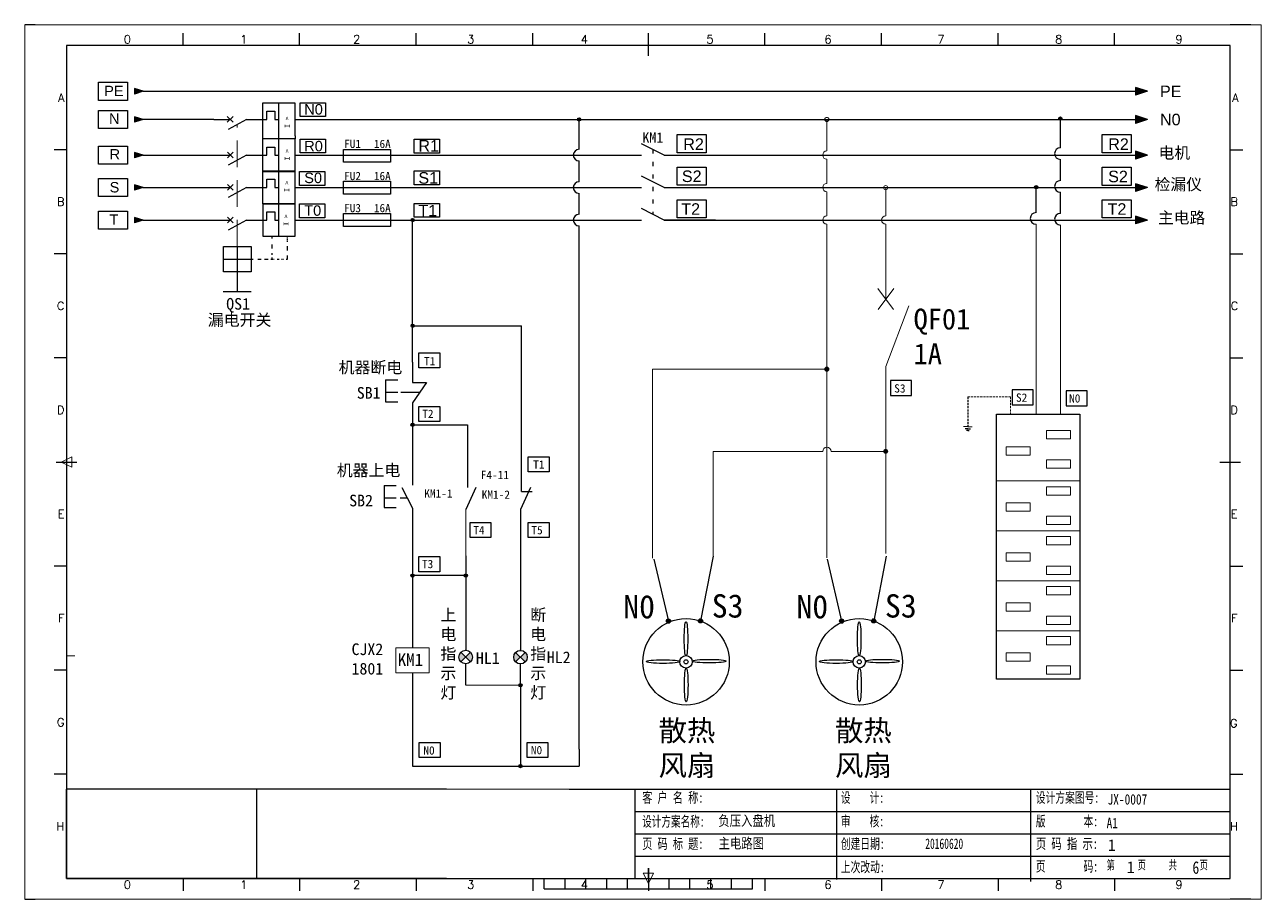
# Model space of a CAD drawing. Extents: x 2368 to 9674, y -1476 to 1321.
# Drawn here: x 2984.9 to 3281.9, y 231.1 to 441.1 of the extents above; entities that cross this region are included whole.
import ezdxf
from ezdxf.enums import TextEntityAlignment as Align

# ---------------------------------------------------------------- set-up
doc = ezdxf.new("R2010")
doc.units = 0
doc.header["$MEASUREMENT"] = 0
for name, pattern in [('2', [15, 1, -2, 1, -2, 1, -2, 1, -2, 1, -2]), ('ACANSTGL', [0.11811, 0.07874, -0.03937]), ('ACISOWELD', [3, 2, -1]), ('DASHED', [0.75, 0.5, -0.25]), ('DASHED2', [9.525, 6.35, -3.175])]:
    doc.linetypes.add(name, pattern=pattern)
for name, color, linetype in [('AE_BOR', 1, 'Continuous'), ('MISC', 2, 'Continuous'), ('SYMS', 7, 'Continuous')]:
    doc.layers.add(name, color=color, linetype=linetype)
doc.styles.add('Standard0.67', font='', dxfattribs={"width": 0.67})
doc.styles.add('Standard_0.8', font='', dxfattribs={"width": 0.8})
doc.styles.add('WD', font='romans.shx', dxfattribs={"bigfont": 'gbcbig.shx'})
doc.styles.add('WD_IEC', font='ISOCP2.shx', dxfattribs={"width": 0.9, "height": 4, "bigfont": 'gbcbig.shx'})
doc.styles.add('工程字', font='')
doc.styles.add('样式 0', font='')
doc.styles.add('样式 8', font='arial.ttf')
doc.styles.get('Standard0.67').set_extended_font_data('FangSong_GB2312')
doc.styles.get('Standard_0.8').set_extended_font_data('FangSong_GB2312')
doc.styles.get('工程字').set_extended_font_data('SimSun')
doc.styles.get('样式 0').set_extended_font_data('KaiTi_GB2312')

# ---------------------------------------------------------------- blocks, each defined once
blk = doc.blocks.new('gb_a2_a')
for p, q in [((584, 410), (25, 410)), ((25, 410), (25, 10)), ((584, 10), (584, 410)), ((25, 10), (584, 10))]:
    blk.add_line(p, q)
at = {"lineweight": 9, "ltscale": 0.1}
blk.add_line((25, 116.86), (29, 116.86), dxfattribs=at)
at = {"layer": 'AE_BOR', "lineweight": 30}
for p, q in [((10, 420), (4.93, 420)), ((594, 420), (584, 420)), ((4.93, 0), (10, 0)), ((594, 0), (584, 0))]:
    blk.add_line(p, q, dxfattribs=at)
at = {"layer": 'AE_BOR', "color": 1, "lineweight": 15}
for p, q in [((4.93, 420), (598.93, 420)), ((4.93, 0), (4.93, 420)), ((598.93, 420), (598.93, 0)), ((22.5, 210), (27.5, 212.5)), ((27.5, 207.5), (22.5, 210)), ((27.5, 212.5), (27.5, 207.5)), ((304.5, 7.5), (302, 12.5)), ((302, 12.5), (307, 12.5)), ((307, 12.5), (304.5, 7.5)), ((598.93, 0), (4.93, 0))]:
    blk.add_line(p, q, dxfattribs=at)
at = {"layer": 'AE_BOR'}
for p, q in [((81, 410), (81, 416)), ((137, 410), (137, 416)), ((193, 410), (193, 416)), ((249, 410), (249, 416)), ((304.5, 410), (304.5, 416)), ((360.5, 410), (360.5, 416)), ((416.5, 410), (416.5, 416)), ((472.5, 410), (472.5, 416)), ((528.5, 410), (528.5, 416)), ((25, 360), (19, 360)), ((584, 360), (590, 360)), ((25, 310), (19, 310)), ((584, 310), (590, 310)), ((25, 260), (19, 260)), ((584, 260), (590, 260)), ((25, 160), (19, 160)), ((584, 160), (590, 160)), ((25, 110), (19, 110)), ((584, 110), (590, 110)), ((25, 60), (19, 60)), ((584, 60), (590, 60)), ((81, 10), (81, 4)), ((137, 10), (137, 4)), ((193, 10), (193, 4)), ((249, 10), (249, 4)), ((304.5, 10), (304.5, 4)), ((360.5, 10), (360.5, 4)), ((416.5, 10), (416.5, 4)), ((472.5, 10), (472.5, 4)), ((528.5, 10), (528.5, 4))]:
    blk.add_line(p, q, dxfattribs=at)
at = {"layer": 'AE_BOR', "color": 2, "lineweight": 30}
for p, q in [((304.5, 405), (304.5, 415)), ((20, 210), (30, 210)), ((579, 210), (589, 210)), ((304.5, 10), (304.5, 15)), ((304.5, 15), (304.5, 5)), ((254.5, 5), (254.5, 10)), ((264.5, 5), (264.5, 10)), ((274.5, 5), (274.5, 10)), ((284.5, 5), (284.5, 10)), ((294.5, 5), (294.5, 10)), ((304.5, 10), (304.5, 5)), ((314.5, 5), (314.5, 10)), ((324.5, 5), (324.5, 10)), ((334.5, 5), (334.5, 10)), ((344.5, 5), (344.5, 10)), ((354.5, 5), (354.5, 10)), ((254.5, 5), (354.5, 5))]:
    blk.add_line(p, q, dxfattribs=at)
at = {"layer": 'AE_BOR', "style": 'WD'}
for s, p in [('0', (54.27, 411)), ('1', (110.12, 411)), ('2', (164.42, 411)), ('3', (219.22, 411)), ('4', (273.82, 411)), ('5', (334.12, 411)), ('6', (390.81, 411)), ('7', (445.01, 411)), ('8', (501.67, 411)), ('9', (559.4, 411)), ('0', (54.27, 5)), ('1', (110.12, 5)), ('2', (164.42, 5)), ('3', (219.22, 5)), ('4', (273.82, 5)), ('5', (334.12, 5)), ('6', (390.81, 5)), ('7', (445.01, 5)), ('8', (501.67, 5)), ('9', (559.4, 5))]:
    blk.add_text(s, height=4, dxfattribs=at).set_placement(p, align=Align.CENTER)
for s, p in [('A', (24, 385)), ('A', (588.05, 385)), ('B', (24, 335)), ('B', (587.67, 335)), ('C', (24, 285)), ('C', (587.86, 285)), ('D', (24, 235)), ('D', (587.67, 235)), ('E', (24, 185)), ('E', (587.48, 185)), ('F', (24, 135)), ('F', (587.48, 135)), ('F', (587.48, 135)), ('G', (24, 85)), ('G', (587.48, 84.56)), ('H', (24, 35)), ('H', (587.67, 35))]:
    blk.add_text(s, height=4, dxfattribs=at).set_placement(p, align=Align.MIDDLE_RIGHT)
blk = doc.blocks.new('VCB11THI')
for p, q in [((0, 7.5), (0, 2.5)), ((0, -2.5), (-3.12, 3.12)), ((-0.88, 3.38), (0.88, 1.62)), ((-0.88, 1.62), (0.88, 3.38)), ((0, -2.5), (0, -8.75)), ((0, -8.75), (2.5, -8.75)), ((0, -11.25), (0, -12.5)), ((2.5, -11.25), (0, -11.25)), ((2.5, -8.75), (2.5, -11.25)), ((-5, -12.5), (5, -12.5)), ((0, -17.5), (0, -22.5))]:
    blk.add_line(p, q)
blk.add_lwpolyline([(-5, -7.5), (-5, -17.5), (5, -17.5), (5, -7.5)], close=True)
at = {"style": 'WD_IEC'}
for tag, p in [('INST', (-8, 5.25)), ('LOC', (-8, 1.75)), ('TAG1', (-8, -1.75)), ('RATING1', (-8, -6.35)), ('DESC1', (-8, -14.35)), ('DESC3', (-8, -21.35)), ('DESC2', (-8, -17.85))]:
    blk.add_attdef(tag, text='', height=2.5, dxfattribs=at).set_placement(p, align=Align.RIGHT)
at = {"style": 'WD_IEC', "flags": 1}
for tag, p, height in [('X2TERM01', (0, 7.5), 0.32), ('MFG', (2.75, 6.5), 1.5), ('CAT', (2.75, 4), 1.5), ('X4LINK', (-2, 0), 0.32), ('X1LINK', (-0.5, 0), 0.32), ('CONTACT', (-5, -7.5), 1), ('COMMON', (-3.75, -8.75), 1), ('ASSYCODE', (1, -19), 1), ('X8TERM02', (0, -22.5), 0.32), ('FAMILY', (1, -20.5), 1), ('CATDESC', (1, -22), 1)]:
    blk.add_attdef(tag, p, '', height=height, dxfattribs=at)
at = {"style": 'WD_IEC'}
blk.add_attdef('TERM01', text='', height=2, rotation=90, dxfattribs=at).set_placement((-1, 7.5), align=Align.RIGHT)
at = {"lineweight": 15, "style": 'WD_IEC'}
blk.add_attdef('XREF', text='', height=2.5, dxfattribs=at).set_placement((-8, -10.35), align=Align.RIGHT)
at = {"style": 'WD_IEC'}
blk.add_attdef('TERM02', (-1, -22.5), '', height=2, rotation=90, dxfattribs=at)
at = {"linetype": 'Continuous', "style": 'WD_IEC'}
blk.add_attdef('T', text='', height=2.5, dxfattribs=at).set_placement((0, -15), align=Align.MIDDLE_CENTER)
blk = doc.blocks.new('VCB21THI')
for p, q in [((0, 7.5), (0, 2.5)), ((0, -2.5), (-3.12, 3.12)), ((-0.88, 3.38), (0.88, 1.62)), ((-0.88, 1.62), (0.88, 3.38)), ((0, -2.5), (0, -8.75)), ((0, -8.75), (2.5, -8.75)), ((0, -11.25), (0, -12.5)), ((2.5, -11.25), (0, -11.25)), ((2.5, -8.75), (2.5, -11.25)), ((-5, -12.5), (5, -12.5)), ((0, -17.5), (0, -22.5))]:
    blk.add_line(p, q)
blk.add_lwpolyline([(-5, -7.5), (-5, -17.5), (5, -17.5), (5, -7.5)], close=True)
at = {"style": 'WD_IEC'}
for tag, p in [('INST', (-8, 5.25)), ('LOC', (-8, 1.75)), ('TAG2', (-8, -1.75)), ('RATING1', (-8, -6.35)), ('DESC1', (-8, -14.35)), ('DESC3', (-8, -21.35)), ('DESC2', (-8, -17.85))]:
    blk.add_attdef(tag, text='', height=2.5, dxfattribs=at).set_placement(p, align=Align.RIGHT)
at = {"style": 'WD_IEC', "flags": 1}
for tag, p, height in [('X2TERM01', (0, 7.5), 0.32), ('X4LINK', (-2, 0), 0.32), ('X1LINK', (-0.5, 0), 0.32), ('CONTACT', (-5, -7.5), 1), ('COMMON', (-3.75, -8.75), 1), ('X8TERM02', (0, -22.5), 0.32), ('FAMILY', (1, -20.5), 1)]:
    blk.add_attdef(tag, p, '', height=height, dxfattribs=at)
at = {"style": 'WD_IEC'}
blk.add_attdef('TERM01', text='', height=2, rotation=90, dxfattribs=at).set_placement((-1, 7.5), align=Align.RIGHT)
at = {"lineweight": 15, "style": 'WD_IEC'}
blk.add_attdef('XREF', text='', height=2.5, dxfattribs=at).set_placement((-8, -10.35), align=Align.RIGHT)
at = {"style": 'WD_IEC'}
blk.add_attdef('TERM02', (-1, -22.5), '', height=2, rotation=90, dxfattribs=at)
at = {"linetype": 'Continuous', "style": 'WD_IEC'}
blk.add_attdef('T', text='', height=2.5, dxfattribs=at).set_placement((0, -15), align=Align.MIDDLE_CENTER)
blk = doc.blocks.new('WDDOT')
blk.add_hatch(color=256).paths.add_polyline_path([(0.5, 0, 1), (-0.5, 0, 1)])
blk.add_circle((0, 0), 0.5)

msp = doc.modelspace()

# ---------------------------------------------------------------- hatches: boundary and pattern name
for points in [[(3013.35445, 418.38922), (3011.31159, 419.04389), (3011.31159, 417.73454)], [(3254.58983, 418.38922), (3251.67146, 419.32447), (3251.67146, 417.45397)], [(3013.35445, 409.82348), (3011.31159, 410.47816), (3011.31159, 409.16881)], [(3254.58983, 409.82348), (3251.67146, 410.75873), (3251.67146, 408.88823)], [(3013.35445, 402.06152), (3011.31159, 402.7162), (3011.31159, 401.40685)], [(3254.58983, 402.02723), (3251.67146, 402.96248), (3251.67146, 401.09198)], [(3254.58983, 394.23098), (3251.67146, 395.16623), (3251.67146, 393.29573)], [(3013.35445, 394.22692), (3011.31159, 394.88159), (3011.31159, 393.57224)]]:
    msp.add_hatch(color=256).paths.add_polyline_path(points)
h = msp.add_hatch(color=256)
edge = h.paths.add_edge_path()
edge.add_arc((3118.0637, 418.38922), 0.3893, 0, 360)
h = msp.add_hatch(color=256)
edge = h.paths.add_edge_path()
edge.add_arc((3233.65232, 418.58857), 0.39323, 0, 360)
h = msp.add_hatch(color=256)
edge = h.paths.add_edge_path()
edge.add_arc((3227.85391, 402.12004), 0.39323, 0, 360)
h = msp.add_hatch(color=256)
edge = h.paths.add_edge_path()
edge.add_arc((3078.0776, 394.23098), 0.3893, 0, 360)
h = msp.add_hatch(color=256)
edge = h.paths.add_edge_path()
edge.add_arc((3078.0776, 368.84428), 0.3893, 0, 360)
at = {"lineweight": 0}
h = msp.add_hatch(color=256, dxfattribs=at)
edge = h.paths.add_edge_path()
edge.add_arc((3177.56752, 358.42982), 0.5, 0, 360)
h = msp.add_hatch(color=256)
edge = h.paths.add_edge_path()
edge.add_arc((3078.06809, 345.07404), 0.39323, 0, 360)
h = msp.add_hatch(color=256, dxfattribs=at)
edge = h.paths.add_edge_path()
edge.add_arc((3191.71434, 338.68471), 0.5, 0, 360)
h = msp.add_hatch(color=256)
edge = h.paths.add_edge_path()
edge.add_arc((3078.04722, 308.87416), 0.39323, 0, 360)
h = msp.add_hatch(color=256)
edge = h.paths.add_edge_path()
edge.add_arc((3090.8252, 308.87416), 0.39323, 0, 360)
h = msp.add_hatch(color=256)
edge = h.paths.add_edge_path()
edge.add_arc((3139.51763, 297.9317), 0.35784, 0, 360)
h = msp.add_hatch(color=256)
edge = h.paths.add_edge_path()
edge.add_arc((3147.22585, 297.97303), 0.35784, 0, 360)
h = msp.add_hatch(color=256)
edge = h.paths.add_edge_path()
edge.add_arc((3181.11625, 297.9317), 0.35784, 0, 360)
h = msp.add_hatch(color=256)
edge = h.paths.add_edge_path()
edge.add_arc((3188.82447, 297.97303), 0.35784, 0, 360)
h = msp.add_hatch(color=256, dxfattribs=at)
h.paths.add_polyline_path([(3090.8252, 289.28521), (3089.67615, 290.43426, 0.198912367), (3089.2002, 289.28521, 0.198912367), (3089.67615, 288.13616)])
h.paths.add_polyline_path([(3091.97425, 288.13616, 0.198912367), (3092.4502, 289.28521, 0.198912367), (3091.97425, 290.43426), (3090.8252, 289.28521)])
h.paths.add_polyline_path([(3103.97109, 289.27515), (3102.82204, 290.4242, 0.198912367), (3102.34609, 289.27515, 0.198912367), (3102.82204, 288.1261)])
h.paths.add_polyline_path([(3105.12014, 288.1261, 0.198912367), (3105.59609, 289.27515, 0.198912367), (3105.12014, 290.4242), (3103.97109, 289.27515)])
h = msp.add_hatch(color=256)
edge = h.paths.add_edge_path()
edge.add_arc((3103.97109, 282.53521), 0.39323, 0, 360)
h = msp.add_hatch(color=256)
edge = h.paths.add_edge_path()
edge.add_arc((3103.97109, 263.09531), 0.39323, 0, 360)
at = {"layer": 'MISC'}
for points in [[(3013.35445, 425.15381), (3011.31159, 425.80849), (3011.31159, 424.49914)], [(3254.58983, 425.15381), (3251.67146, 426.08906), (3251.67146, 424.21856)]]:
    msp.add_hatch(color=256, dxfattribs=at).paths.add_polyline_path(points)

# ---------------------------------------------------------------- linework, layer by layer
for p, q in [((3049.85383, 422.28734), (3042.05758, 422.28734)), ((3042.05758, 422.28734), (3042.05758, 414.49109)), ((3045.9557, 413.72161), (3045.9557, 422.28734)), ((3049.85383, 414.49109), (3049.85383, 422.28734)), ((3013.35445, 418.38922), (3011.31159, 419.04389)), ((3011.31159, 419.04389), (3011.31159, 417.73454)), ((3033.57223, 417.70012), (3034.95043, 419.07832)), ((3034.95043, 417.70012), (3033.57223, 419.07832)), ((3043.03211, 418.38922), (3043.03211, 420.33828)), ((3043.03211, 420.33828), (3044.98117, 420.33828)), ((3044.98117, 420.33828), (3044.98117, 418.38922)), ((3254.58983, 418.38922), (3251.67146, 419.32447)), ((3251.67146, 419.32447), (3251.67146, 417.45397)), ((3013.35445, 418.38922), (3011.31159, 417.73454)), ((3030.3632, 418.38922), (3034.26133, 418.38922)), ((3038.15945, 418.38922), (3033.77406, 415.95289)), ((3038.15945, 418.38922), (3043.03211, 418.38922)), ((3044.98117, 418.38922), (3045.9557, 418.38922)), ((3049.85383, 418.38922), (3251.67146, 418.38922)), ((3049.85383, 418.38922), (3053.75195, 418.38922)), ((3254.58983, 418.38922), (3251.67146, 417.45397)), ((3013.35445, 409.82348), (3011.31159, 410.47816)), ((3011.31159, 410.47816), (3011.31159, 409.16881)), ((3138.48936, 409.82348), (3133.03608, 412.5734)), ((3254.58983, 409.82348), (3251.67146, 410.75873)), ((3251.67146, 410.75873), (3251.67146, 408.88823)), ((3013.35445, 409.82348), (3011.31159, 409.16881)), ((3013.35445, 409.82348), (3034.26773, 409.82348)), ((3053.75195, 409.82348), (3133.03608, 409.82348)), ((3138.48936, 409.82348), (3251.67146, 409.82348)), ((3254.58983, 409.82348), (3251.67146, 408.88823)), ((3138.48936, 402.02723), (3133.03608, 404.77715)), ((3013.35445, 402.06152), (3011.31159, 402.7162)), ((3011.31159, 402.7162), (3011.31159, 401.40685)), ((3013.35445, 402.06152), (3011.31159, 401.40685)), ((3013.35445, 402.06152), (3034.26773, 402.06152)), ((3053.75195, 402.02723), (3133.03608, 402.02723)), ((3138.48936, 402.02723), (3251.67146, 402.02723)), ((3254.58983, 402.02723), (3251.67146, 402.96248)), ((3251.67146, 402.96248), (3251.67146, 401.09198)), ((3254.58983, 402.02723), (3251.67146, 401.09198)), ((3138.48936, 394.23098), (3133.03608, 396.9809)), ((3254.58983, 394.23098), (3251.67146, 395.16623)), ((3251.67146, 395.16623), (3251.67146, 393.29573)), ((3013.35445, 394.22692), (3011.31159, 394.88159)), ((3011.31159, 394.88159), (3011.31159, 393.57224)), ((3013.35445, 394.22692), (3011.31159, 393.57224)), ((3013.35445, 394.22692), (3034.26773, 394.22692)), ((3053.75195, 394.23098), (3133.03608, 394.23098)), ((3138.48936, 394.23098), (3251.67146, 394.23098)), ((3254.58983, 394.23098), (3251.67146, 393.29573)), ((3044.3133, 389.77817), (3044.3133, 390.33286)), ((3035.96095, 387.89957), (3035.96095, 377.10546)), ((3044.3133, 387.4104), (3044.3133, 388.32108)), ((3044.3133, 385.86224), (3044.3133, 386.27204)), ((3032.63876, 384.82981), (3039.28315, 384.82981)), ((3039.28315, 384.82981), (3039.80898, 384.82981)), ((3040.90069, 384.82981), (3041.71948, 384.82981)), ((3042.53826, 384.82981), (3043.40253, 384.82981)), ((3043.99387, 384.82981), (3044.3133, 384.82981)), ((3044.3133, 384.82981), (3044.3133, 385.22476)), ((3032.59923, 377.10546), (3039.32268, 377.10546)), ((3104.20492, 329.05228), (3104.20492, 368.84428)), ((3078.0776, 360.10975), (3078.0776, 355.22917)), ((3071.58108, 355.84585), (3074.51997, 355.84585)), ((3071.58108, 355.84585), (3071.58108, 350.5621)), ((3081.43942, 355.22917), (3078.06809, 350.3486)), ((3078.07285, 355.22917), (3081.43942, 355.22917)), ((3071.58108, 352.91043), (3074.51997, 352.91043)), ((3071.58108, 350.5621), (3074.51997, 350.5621)), ((3075.24221, 352.87798), (3079.75376, 352.87798)), ((3078.06809, 350.3486), (3078.06809, 332.81105)), ((3078.06809, 345.07404), (3091.29285, 345.07404)), ((3091.29285, 345.07404), (3091.29448, 334.12349)), ((3078.06809, 332.81105), (3078.06809, 330.57017)), ((3091.29448, 334.12349), (3091.29285, 330.01022)), ((3071.22488, 330.47523), (3074.16378, 330.47523)), ((3071.22488, 330.47523), (3071.22488, 325.19148)), ((3075.44983, 330.02422), (3078.06809, 325.05541)), ((3093.28036, 330.01022), (3090.8252, 324.7554)), ((3106.42625, 330.01022), (3103.97109, 324.7554)), ((3071.22488, 327.53981), (3074.16378, 327.53981)), ((3075.10557, 327.53981), (3076.75896, 327.53981)), ((3104.20492, 329.05228), (3106.791, 329.05228)), ((3071.22488, 325.19148), (3074.16378, 325.19148)), ((3078.06809, 325.05541), (3078.06972, 313.63066)), ((3103.97109, 324.7554), (3103.97109, 304.48484)), ((3078.06972, 313.63066), (3078.06809, 306.35255)), ((3090.8252, 313.63066), (3090.8252, 308.87416)), ((3090.8252, 308.87416), (3078.06866, 308.87416)), ((3090.8252, 308.87416), (3090.8252, 290.91021)), ((3103.97109, 304.48484), (3103.97109, 290.90015)), ((3078.06809, 295.50588), (3078.06809, 291.50452)), ((3091.97425, 290.43426), (3089.67615, 288.13616)), ((3089.67615, 290.43426), (3091.97425, 288.13616)), ((3090.8252, 290.91021), (3090.8252, 291.03521)), ((3105.12014, 290.4242), (3102.82204, 288.1261)), ((3102.82204, 290.4242), (3105.12014, 288.1261)), ((3103.97109, 290.90015), (3103.97109, 291.02515)), ((3078.06809, 285.50452), (3078.06809, 267.1705)), ((3090.8252, 282.53521), (3090.8252, 287.66021)), ((3103.97109, 282.52515), (3103.97109, 287.65015)), ((3131.40843, 252.2168), (3175.65996, 252.2168)), ((3175.65996, 252.2168), (3244.44556, 252.2168)), ((3244.44556, 252.2168), (3274.44339, 252.2168)), ((3131.40843, 246.85528), (3175.65996, 246.85528)), ((3175.65996, 246.85528), (3244.44556, 246.85528)), ((3244.44556, 246.85528), (3274.44339, 246.85528)), ((3131.40843, 241.49376), (3175.65996, 241.49376)), ((3175.65996, 241.49376), (3244.44556, 241.49376)), ((3115.70996, 236.13223), (3175.65996, 236.13223)), ((3115.70996, 236.13223), (3175.65996, 236.13223)), ((3175.65996, 236.13223), (3244.44556, 236.13223))]:
    msp.add_line(p, q)
at = {"color": 0}
for p, q in [((3030.3632, 418.38922), (3013.35445, 418.38922)), ((3118.0637, 411.21765), (3118.0637, 418.38922)), ((3042.05758, 414.49109), (3042.05758, 413.72161)), ((3049.85383, 414.49109), (3049.85383, 413.72161)), ((3118.0637, 403.4214), (3118.0637, 408.42931)), ((3118.0637, 395.62515), (3118.0637, 400.63306)), ((3150.8065, 394.23098), (3138.48936, 394.23098)), ((3078.0776, 368.84428), (3104.20492, 368.84428)), ((3078.06809, 306.35255), (3078.06809, 295.50588)), ((3078.06809, 267.1705), (3078.06809, 263.09531)), ((3118.0637, 267.1705), (3118.0637, 263.09531)), ((3078.06809, 263.09531), (3118.0637, 263.09531)), ((3040.59586, 257.57832), (3040.59586, 236.13223))]:
    msp.add_line(p, q, dxfattribs=at)
at = {"color": 6, "linetype": 'DASHED2', "lineweight": 0}
msp.add_line((3035.96095, 387.89957), (3035.96095, 417.16783), dxfattribs=at)
at = {"lineweight": 0}
for p, q in [((3177.56752, 410.82348), (3177.56752, 418.38922)), ((3177.56752, 403.02723), (3177.56752, 408.82348)), ((3177.56752, 395.23098), (3177.56752, 401.02723)), ((3191.71434, 395.23098), (3191.71434, 402.02723)), ((3177.56752, 313.10644), (3177.56752, 393.23098)), ((3191.71434, 375.18077), (3191.71434, 393.23098)), ((3189.83021, 377.78014), (3193.56395, 372.74491)), ((3193.64184, 377.78014), (3189.90809, 372.74491)), ((3197.29205, 373.61162), (3191.71434, 359.09638)), ((3135.68825, 313.05807), (3135.68825, 358.42982)), ((3135.68825, 358.42982), (3177.56752, 358.42982)), ((3191.71434, 314.14386), (3191.71434, 359.09638)), ((3150.25433, 313.55118), (3150.25433, 338.68471)), ((3150.25433, 338.68471), (3176.56752, 338.68471)), ((3178.56752, 338.68471), (3191.71434, 338.68471)), ((3218.3404, 331.59497), (3238.21406, 331.59497)), ((3218.3404, 319.59497), (3238.21406, 319.59497)), ((3218.3404, 307.59497), (3238.21406, 307.59497)), ((3218.3404, 295.59497), (3238.21406, 295.59497))]:
    msp.add_line(p, q, dxfattribs=at)
at = {"color": 0, "ltscale": 2}
for p, q in [((3233.65232, 418.58857), (3233.25909, 418.58857)), ((3233.65232, 411.5745), (3233.65232, 418.58857)), ((3233.65232, 403.6995), (3233.65232, 408.78617)), ((3227.85391, 402.12004), (3227.46068, 402.12004)), ((3227.81157, 396.014), (3227.81157, 402.41608)), ((3233.65232, 395.8245), (3233.65232, 400.91117)), ((3078.0776, 387.29321), (3078.0776, 394.23098)), ((3118.0637, 267.1705), (3118.0637, 392.83681)), ((3078.0776, 372.48467), (3078.0776, 387.29321)), ((3078.0776, 360.10975), (3078.0776, 372.48467)), ((2994.94339, 236.13223), (2994.94339, 257.57832)), ((3086.24833, 257.57832), (2994.94339, 257.57832)), ((3115.70996, 257.57832), (3274.44339, 257.57832)), ((3131.40843, 257.57832), (3131.40843, 236.13223)), ((3179.97429, 235.86779), (3179.97429, 257.57832)), ((3226.55448, 235.37433), (3226.55448, 257.57832)), ((3274.44339, 236.13223), (3274.44339, 257.57832)), ((3244.44556, 241.49376), (3274.44339, 241.49376)), ((3086.24833, 236.13223), (2994.94339, 236.13223)), ((3244.44556, 236.13223), (3274.44339, 236.13223))]:
    msp.add_line(p, q, dxfattribs=at)
at = {"color": 6, "linetype": '2'}
msp.add_line((3135.76272, 411.19844), (3135.76272, 395.60594), dxfattribs=at)
at = {"linetype": 'Continuous', "lineweight": 0}
for p, q in [((3227.81157, 359.64843), (3227.81157, 393.22566)), ((3233.65232, 359.45893), (3233.65232, 393.03617)), ((3227.81157, 347.81267), (3227.81157, 359.64843)), ((3233.65232, 347.62317), (3233.65232, 359.45893)), ((3090.8252, 313.63066), (3090.8252, 324.7554)), ((3090.8252, 282.53521), (3103.97109, 282.53521))]:
    msp.add_line(p, q, dxfattribs=at)
at = {"linetype": 'ACANSTGL'}
for p, q in [((3048.05972, 388.96692), (3048.05972, 390.31113)), ((3048.05972, 386.83983), (3048.05972, 387.94962)), ((3044.3133, 384.82981), (3044.85814, 384.82981)), ((3045.54046, 384.82981), (3046.1318, 384.82981)), ((3046.58668, 384.82981), (3047.13253, 384.82981)), ((3047.72388, 384.82981), (3048.05972, 384.82981)), ((3048.05972, 384.82981), (3048.05972, 385.82253))]:
    msp.add_line(p, q, dxfattribs=at)
at = {"color": 2, "linetype": 'DASHED'}
msp.add_line((3211.42198, 351.77905), (3211.42198, 344.62423), dxfattribs=at)
at = {"color": 2, "linetype": 'DASHED', "lineweight": 0}
for p, q in [((3211.42198, 351.77905), (3221.67789, 351.77905)), ((3221.67789, 351.77905), (3221.67789, 347.6593))]:
    msp.add_line(p, q, dxfattribs=at)
at = {"color": 2, "lineweight": 0}
for p, q in [((3211.42198, 344.62423), (3210.42198, 344.62423)), ((3211.43717, 344.61472), (3212.43717, 344.61472))]:
    msp.add_line(p, q, dxfattribs=at)
at = {"color": 2}
for p, q in [((3211.42198, 344.1079), (3210.75582, 344.1079)), ((3211.42198, 343.69707), (3211.08222, 343.69707)), ((3211.42198, 344.1079), (3212.08813, 344.1079)), ((3211.42198, 343.69707), (3211.76173, 343.69707))]:
    msp.add_line(p, q, dxfattribs=at)
at = {"color": 6, "lineweight": -3, "ltscale": 0.5}
for p, q in [((3136.014, 312.83263), (3139.51763, 297.9317)), ((3150.22458, 313.55222), (3147.22585, 297.97303)), ((3177.61262, 312.83263), (3181.11625, 297.9317)), ((3191.8232, 313.55222), (3188.82447, 297.97303))]:
    msp.add_line(p, q, dxfattribs=at)
at = {"ltscale": 2}
for p, q in [((3103.97109, 282.52515), (3103.97109, 269.69382)), ((3103.97109, 269.69382), (3103.97109, 263.09531))]:
    msp.add_line(p, q, dxfattribs=at)
at = {"lineweight": 9, "ltscale": 0.1}
for p, q in [((3086.24833, 257.57832), (3115.70996, 257.57832)), ((3086.24833, 236.13223), (3115.70996, 236.13223)), ((3114.35261, 236.13223), (3114.35261, 236.13223)), ((3114.35261, 236.13223), (3114.35261, 236.13223))]:
    msp.add_line(p, q, dxfattribs=at)
at = {"color": 1, "lineweight": -3}
for points in [[(3002.64587, 427.3301), (3009.58675, 427.3301), (3009.58675, 422.97752), (3002.64587, 422.97752)], [(3051.02691, 422.41277), (3057.1325, 422.41277), (3057.1325, 419.06536), (3051.02691, 419.06536)], [(3002.64587, 420.56551), (3009.58675, 420.56551), (3009.58675, 416.21293), (3002.64587, 416.21293)], [(3051.02691, 413.68358), (3057.1325, 413.68358), (3057.1325, 410.33616), (3051.02691, 410.33616)], [(3078.45763, 413.64701), (3084.56321, 413.64701), (3084.56321, 410.29959), (3078.45763, 410.29959)], [(3141.65022, 414.76264), (3148.5911, 414.76264), (3148.5911, 410.41006), (3141.65022, 410.41006)], [(3243.72402, 414.76264), (3250.6649, 414.76264), (3250.6649, 410.41006), (3243.72402, 410.41006)], [(3002.64587, 411.99978), (3009.58675, 411.99978), (3009.58675, 407.64719), (3002.64587, 407.64719)], [(3141.65022, 406.95812), (3148.5911, 406.95812), (3148.5911, 402.60553), (3141.65022, 402.60553)], [(3243.72402, 406.90343), (3250.6649, 406.90343), (3250.6649, 402.55084), (3243.72402, 402.55084)], [(3002.64587, 404.23782), (3009.58675, 404.23782), (3009.58675, 399.88523), (3002.64587, 399.88523)], [(3050.90699, 405.88733), (3057.01258, 405.88733), (3057.01258, 402.53991), (3050.90699, 402.53991)], [(3078.45763, 406.02355), (3084.56321, 406.02355), (3084.56321, 402.67613), (3078.45763, 402.67613)], [(3050.90699, 398.09108), (3057.01258, 398.09108), (3057.01258, 394.74366), (3050.90699, 394.74366)], [(3078.45763, 398.23213), (3084.56321, 398.23213), (3084.56321, 394.88472), (3078.45763, 394.88472)], [(3141.65022, 399.09906), (3148.5911, 399.09906), (3148.5911, 394.74648), (3141.65022, 394.74648)], [(3243.72402, 399.09906), (3250.6649, 399.09906), (3250.6649, 394.74648), (3243.72402, 394.74648)], [(3002.64587, 396.40321), (3009.58675, 396.40321), (3009.58675, 392.05062), (3002.64587, 392.05062)]]:
    msp.add_lwpolyline(points, close=True, dxfattribs=at)
for points in [[(3061.4585, 411.2019), (3072.7939, 411.2019), (3072.7939, 408.10393), (3061.4585, 408.10393)], [(3061.4585, 403.57622), (3072.7939, 403.57622), (3072.7939, 400.47825), (3061.4585, 400.47825)], [(3061.4585, 395.77997), (3072.7939, 395.77997), (3072.7939, 392.682), (3061.4585, 392.682)], [(3032.63876, 381.76005), (3032.63876, 387.89957), (3039.28315, 387.89957), (3039.28315, 381.76005)], [(3238.31911, 283.95486), (3218.28822, 283.95486), (3218.28822, 347.62317), (3238.31911, 347.62317)]]:
    msp.add_lwpolyline(points, close=True)
at = {"color": 1, "ltscale": 2}
for points in [[(3079.59159, 362.37872), (3084.61401, 362.37872), (3084.61401, 358.77438), (3079.59159, 358.77438)], [(3197.88041, 355.6848), (3192.85799, 355.6848), (3192.85799, 352.08045), (3197.88041, 352.08045)], [(3227.12653, 353.47524), (3222.10411, 353.47524), (3222.10411, 349.87089), (3227.12653, 349.87089)], [(3240.06968, 353.20944), (3235.04726, 353.20944), (3235.04726, 349.6051), (3240.06968, 349.6051)], [(3079.59159, 349.48308), (3084.61401, 349.48308), (3084.61401, 345.87874), (3079.59159, 345.87874)], [(3105.83577, 337.38617), (3110.8582, 337.38617), (3110.8582, 333.78182), (3105.83577, 333.78182)], [(3091.86685, 321.63034), (3096.88927, 321.63034), (3096.88927, 318.02599), (3091.86685, 318.02599)], [(3105.83577, 321.63034), (3110.8582, 321.63034), (3110.8582, 318.02599), (3105.83577, 318.02599)], [(3079.59159, 313.40223), (3084.61401, 313.40223), (3084.61401, 309.79789), (3079.59159, 309.79789)], [(3079.66115, 268.80233), (3084.68357, 268.80233), (3084.68357, 265.19799), (3079.66115, 265.19799)], [(3105.56415, 268.80233), (3110.58657, 268.80233), (3110.58657, 265.19799), (3105.56415, 265.19799)]]:
    msp.add_lwpolyline(points, close=True, dxfattribs=at)
at = {"lineweight": 0}
for points in [[(3230.30645, 341.68894), (3230.30645, 343.68962), (3236.05053, 343.68962), (3236.05053, 341.68894)], [(3220.67353, 337.78662), (3220.67353, 339.7873), (3226.4176, 339.7873), (3226.4176, 337.78662)], [(3230.30645, 334.6297), (3230.30645, 336.63038), (3236.05053, 336.63038), (3236.05053, 334.6297)], [(3230.30645, 328.20518), (3230.30645, 330.20586), (3236.05053, 330.20586), (3236.05053, 328.20518)], [(3220.67353, 324.30286), (3220.67353, 326.30354), (3226.4176, 326.30354), (3226.4176, 324.30286)], [(3230.30645, 321.14594), (3230.30645, 323.14662), (3236.05053, 323.14662), (3236.05053, 321.14594)], [(3230.30645, 316.20518), (3230.30645, 318.20586), (3236.05053, 318.20586), (3236.05053, 316.20518)], [(3220.67353, 312.30286), (3220.67353, 314.30354), (3226.4176, 314.30354), (3226.4176, 312.30286)], [(3230.30645, 309.14594), (3230.30645, 311.14662), (3236.05053, 311.14662), (3236.05053, 309.14594)], [(3230.30645, 304.20518), (3230.30645, 306.20586), (3236.05053, 306.20586), (3236.05053, 304.20518)], [(3220.67353, 300.30286), (3220.67353, 302.30354), (3226.4176, 302.30354), (3226.4176, 300.30286)], [(3230.30645, 297.14594), (3230.30645, 299.14662), (3236.05053, 299.14662), (3236.05053, 297.14594)], [(3230.30645, 292.20518), (3230.30645, 294.20586), (3236.05053, 294.20586), (3236.05053, 292.20518)], [(3074.06809, 291.50452), (3082.06809, 291.50452), (3082.06809, 285.50452), (3074.06809, 285.50452)], [(3220.67353, 288.30286), (3220.67353, 290.30354), (3226.4176, 290.30354), (3226.4176, 288.30286)], [(3230.30645, 285.14594), (3230.30645, 287.14662), (3236.05053, 287.14662), (3236.05053, 285.14594)]]:
    msp.add_lwpolyline(points, close=True, dxfattribs=at)
for centre, radius in [((3118.0637, 418.38922), 0.3893), ((3233.65232, 418.58857), 0.39323), ((3227.85391, 402.12004), 0.39323), ((3078.0776, 394.23098), 0.3893), ((3078.0776, 368.84428), 0.3893), ((3078.06809, 345.07404), 0.39323), ((3078.04722, 308.87416), 0.39323), ((3090.8252, 308.87416), 0.39323), ((3139.51763, 297.9317), 0.50013), ((3139.51763, 297.9317), 0.35784), ((3147.22585, 297.97303), 0.50013), ((3147.22585, 297.97303), 0.35784), ((3181.11625, 297.9317), 0.50013), ((3181.11625, 297.9317), 0.35784), ((3188.82447, 297.97303), 0.50013), ((3188.82447, 297.97303), 0.35784), ((3090.8252, 289.28521), 1.625), ((3103.97109, 289.27515), 1.625), ((3103.97109, 282.53521), 0.39323), ((3103.97109, 263.09531), 0.39323)]:
    msp.add_circle(centre, radius)
for centre in [(3177.56752, 418.38922), (3191.71434, 402.02723), (3177.56752, 358.42982), (3191.71434, 338.68471)]:
    msp.add_circle(centre, 0.5, dxfattribs=at)
at = {"lineweight": -3, "ltscale": 0.5}
for centre, radius in [((3143.7521, 288.1549), 10.38639), ((3185.35072, 288.1549), 10.38639), ((3143.7521, 288.1549), 1.49656), ((3143.75279, 288.14292), 0.49552), ((3185.35072, 288.1549), 1.49656), ((3185.35141, 288.14292), 0.49552)]:
    msp.add_circle(centre, radius, dxfattribs=at)
at = {"color": 0, "ltscale": 2}
for centre in [(3118.0637, 409.82348), (3233.65232, 410.18034), (3118.0637, 402.02723), (3233.65232, 402.30534), (3118.0637, 394.23098), (3227.81157, 394.61983), (3233.65232, 394.43034)]:
    msp.add_arc(centre, 1.39417, 90, 270, dxfattribs=at)
at = {"lineweight": 0}
for centre, start, end in [((3177.56752, 409.82348), 90, 270), ((3177.56752, 402.02723), 90, 270), ((3177.56752, 394.23098), 90, 270), ((3191.71434, 394.23098), 90, 270), ((3177.56752, 338.68471), 0, 180)]:
    msp.add_arc(centre, 1, start, end, dxfattribs=at)
at = {"lineweight": -3, "ltscale": 0.5}
for centre, major_axis in [((3143.73816, 293.67768), (0, -4.076)), ((3185.33678, 293.67768), (0, -4.076)), ((3138.22645, 288.2046), (-4.076, 0)), ((3149.32867, 288.31359), (-4.076, 0)), ((3179.82507, 288.2046), (-4.076, 0)), ((3190.92729, 288.31359), (-4.076, 0)), ((3143.79052, 282.58969), (0, -4.076)), ((3185.38914, 282.58969), (0, -4.076))]:
    msp.add_ellipse(centre, major_axis=major_axis, ratio=0.106185651, dxfattribs=at)
at = {"layer": 'MISC'}
for p, q in [((3013.35445, 425.15381), (3011.31159, 425.80849)), ((3011.31159, 425.80849), (3011.31159, 424.49914)), ((3013.35445, 425.15381), (3011.31159, 424.49914)), ((3013.35445, 425.15381), (3251.67146, 425.15381)), ((3254.58983, 425.15381), (3251.67146, 426.08906)), ((3251.67146, 426.08906), (3251.67146, 424.21856)), ((3254.58983, 425.15381), (3251.67146, 424.21856))]:
    msp.add_line(p, q, dxfattribs=at)

# ---------------------------------------------------------------- block references
at = {"xscale": 0.5, "yscale": 0.5, "zscale": 0.5}
msp.add_blockref('gb_a2_a', (2982.44339, 231.13223), dxfattribs=at)
at = {"layer": 'SYMS', "lineweight": -3}
for p, xscale, yscale, zscale in [((3233.65232, 418.58857), 0.5, 0.5, 0.5), ((3118.0637, 418.38922), 0.4949999999998909, 0.4950000000000045, 0.495), ((3227.85391, 402.12004), 0.5, 0.5, 0.5), ((3078.0776, 394.23098), 0.4949999999998909, 0.4950000000000045, 0.495), ((3078.0776, 368.84428), 0.4949999999998909, 0.4950000000000045, 0.495), ((3078.06809, 345.07404), 0.5, 0.5, 0.5), ((3078.04722, 308.87416), 0.5, 0.5, 0.5), ((3090.8252, 308.87416), 0.5, 0.5, 0.5), ((3139.51763, 297.9317), 0.4549999999999272, 0.4549999999999272, 0.455), ((3147.22585, 297.97303), 0.4549999999999272, 0.4549999999999272, 0.455), ((3181.11625, 297.9317), 0.4549999999999272, 0.4549999999999272, 0.455), ((3188.82447, 297.97303), 0.4549999999999272, 0.4549999999999272, 0.455), ((3103.97109, 282.53521), 0.5, 0.5, 0.5), ((3103.97109, 263.09531), 0.5, 0.5, 0.5)]:
    msp.add_blockref('WDDOT', p, dxfattribs=dict(at, xscale=xscale, yscale=yscale, zscale=zscale))
at = {"layer": 'SYMS', "linetype": 'ACISOWELD', "xscale": 0.77962500000001, "yscale": 0.77962500000001, "zscale": 0.779624999999994, "rotation": 90}
for name, p in [('VCB21THI', (3036.21039, 409.82348)), ('VCB21THI', (3036.21039, 402.06152)), ('VCB11THI', (3036.21679, 394.22692))]:
    msp.add_blockref(name, p, dxfattribs=at)

# ---------------------------------------------------------------- texts
at = {"attachment_point": 1}
for s, insert, char_height, width, style in [('N0', (3052.04759, 422.07005), 2.5, 4.9666581, '样式 8'), ('N', (3005.16778, 419.83299), 2.5, 4.9666581, '样式 8'), ('N0', (3257.5848, 419.75772), 2.772, 4.9666581, '样式 8'), ('R0', (3052.04759, 413.24085), 2.5, 4.9666581, '样式 8'), ('FU1', (3061.63366, 413.5165), 1.98, 1.8700415, '工程字'), ('16A', (3068.77701, 413.5165), 1.98, 1.8700415, '工程字'), ('R1', (3079.45788, 413.45651), 2.772, 4.9666581, '样式 8'), ('KM1', (3133.24504, 415.28425), 2.475, 1.8700415, '工程字'), ('R2', (3143.07764, 413.84337), 2.772, 4.9666581, '样式 8'), ('R2', (3245.15144, 413.84337), 2.772, 4.9666581, '样式 8'), ('R', (3005.29437, 411.2752), 2.5, 4.9666581, '样式 8'), ('S0', (3052.04759, 405.60717), 2.5, 4.9666581, '样式 8'), ('FU2', (3061.63366, 405.80989), 1.98, 1.8700415, '工程字'), ('16A', (3068.77701, 405.80989), 1.98, 1.8700415, '工程字'), ('S1', (3079.45788, 405.73296), 2.772, 4.9666581, '样式 8'), ('S2', (3142.74765, 406.13447), 2.772, 4.9666581, '样式 8'), ('S2', (3245.13379, 406.07979), 2.772, 4.9666581, '样式 8'), ('S', (3005.29977, 403.36764), 2.5, 4.9666581, '样式 8'), ('FU3', (3061.63366, 398.10327), 1.98, 1.8700415, '工程字'), ('16A', (3068.77701, 398.10327), 1.98, 1.8700415, '工程字'), ('T2', (3142.59824, 398.26538), 2.772, 4.9666581, '样式 8'), ('T2', (3244.98438, 398.26538), 2.772, 4.9666581, '样式 8'), ('T', (3005.2695, 395.59535), 2.5, 4.9666581, '样式 8'), ('T0', (3052.04759, 397.76287), 2.5, 4.9666581, '样式 8'), ('T1', (3079.45788, 397.87853), 2.772, 4.9666581, '样式 8')]:
    msp.add_mtext(s, dxfattribs=dict(at, insert=insert, char_height=char_height, width=width, style=style))
at = {"char_height": 1.169437, "width": 4.511039, "attachment_point": 1, "rotation": 90}
for insert in [(3047.34544, 416.34311), (3047.34544, 408.54686), (3047.29377, 400.96222), (3047.06547, 392.86752)]:
    msp.add_mtext('I >', dxfattribs=dict(at, insert=insert))
at = {"attachment_point": 1}
for s, insert, char_height, width in [('{\\fSimSun|b0|i0|c134|p2;电机}', (3257.2542, 411.76144), 2.772, 15.2742546), ('{\\fSimSun|b0|i0|c134|p2;检漏仪}', (3256.31949, 404.18874), 2.772, 19.4368658), ('{\\fSimSun|b0|i0|c134|p2;主电路}', (3257.09607, 396.18732), 2.772, 15.2742546), ('QF01\\P1A', (3198.40833, 372.95077), 5, 19.1030846), ('N0', (3128.66704, 304.18329), 5.6, 10.0336526), ('S3', (3149.92804, 304.37228), 5.6, 10.0336526), ('N0', (3170.26566, 304.18329), 5.6, 10.0336526), ('S3', (3191.52666, 304.37228), 5.6, 10.0336526), ('{\\fSimSun|b0|i0|c134|p2;散热风扇}', (3137.14733, 274.13318), 5, 16.0850059), ('{\\fSimSun|b0|i0|c134|p2;散热风扇}', (3179.53194, 274.13318), 5, 16.0850059)]:
    msp.add_mtext(s, dxfattribs=dict(at, insert=insert, char_height=char_height, width=width))
at = {"color": 0, "ltscale": 2, "attachment_point": 1}
for s, insert, char_height, width, style in [('{\\fSimSun|b0|i0|c134|p2;\\W0.72;客 户 名 称:}', (3133.21194, 256.80993), 2.5, 16.2476781, 'Standard0.67'), ('{\\fSimSun|b0|i0|c134|p2;设    计:}', (3180.92625, 256.80993), 2.5, 12.0312135, 'Standard0.67'), ('{\\fSimSun|b0|i0|c134|p2;设计方案图号:}', (3227.75913, 256.80993), 2.5, 15.1643965, 'Standard0.67'), ('{\\f@SimSun|b0|i0|c134|p2;JX-0007}', (3244.99775, 256.36956), 2.5, 33.907767, 'Standard_0.8'), ('{\\fSimSun|b0|i0|c134|p2;\\W0.66;设计方案名称:}', (3133.21194, 251.08131), 2.5, 15.1234231, 'Standard0.67'), ('{\\fSimSun|b0|i0|c134|p2;负压入盘机}', (3151.49901, 251.2481), 2.5, 33.907767, 'Standard_0.8'), ('{\\fSimSun|b0|i0|c134|p2;审    核:}', (3180.92625, 251.13656), 2.5, 12.0312135, 'Standard0.67'), ('{\\fSimSun|b0|i0|c134|p2;版        本:}', (3227.75913, 251.13656), 2.5, 16.8497761, 'Standard0.67'), ('{\\fSimSun|b0|i0|c134|p2;A1}', (3244.75787, 250.69613), 2.5, 33.907767, 'Standard_0.8'), ('{\\fSimSun|b0|i0|c134|p2;\\W0.72;页 码 标 题:}', (3133.21194, 245.71307), 2.5, 15.1234231, 'Standard0.67'), ('{\\fSimSun|b0|i0|c134|p2;创建日期:}', (3180.92625, 245.72932), 2.5, 12.0312135, 'Standard0.67'), ('{\\fSimSun|b0|i0|c134|p2;20160620}', (3201.20346, 245.72932), 2.5, 12.0312135, 'Standard0.67'), ('{\\fSimSun|b0|i0|c134|p2;\\W0.73;页 码 指 示:}', (3227.75913, 245.72932), 2.5, 16.1994502, 'Standard0.67'), ('{\\Fromans,gbcbig|c134;第}    {\\Fromans,gbcbig|c134;页}    {\\Fromans,gbcbig|c134;共}    {\\Fromans,gbcbig|c134;页}', (3244.75574, 240.53405), 2.5, 33.907767, 'Standard_0.8'), ('{\\fSimSun|b0|i0|c134|p2;上次改动:}', (3180.92625, 240.13879), 2.5, 12.0312135, 'Standard0.67'), ('{\\fSimSun|b0|i0|c134|p2;页        码:}', (3227.75913, 240.2886), 2.5, 15.7257887, 'Standard0.67'), ('{\\fSimSun|b0|i0|c134|p2;6}', (3265.38042, 240.25353), 3, 3.7663883, 'Standard_0.8')]:
    msp.add_mtext(s, dxfattribs=dict(at, insert=insert, char_height=char_height, width=width, style=style))
at = {"layer": 'MISC', "width": 4.9666581, "attachment_point": 1, "style": '样式 8'}
for s, insert, char_height in [('\\pi0.38237;PE', (3003.61549, 426.4836), 2.5), ('PE', (3257.5848, 426.52231), 2.772)]:
    msp.add_mtext(s, dxfattribs=dict(at, insert=insert, char_height=char_height))
at = {"layer": 'MISC', "color": 0, "attachment_point": 1}
for s, insert, char_height, width, style in [('QS1', (3033.30269, 375.50875), 2.8, 5.0168263, '样式 0'), ('漏电开关', (3028.88609, 371.65243), 2.8, 14.8809602, '样式 0'), ('机器断电', (3060.30645, 360.25476), 2.8, 14.8809602, '样式 0'), ('T1', (3080.82003, 361.35503), 2, 5.0168263, '样式 0'), ('SB1', (3064.66456, 354.13224), 2.8, 5.0168263, '样式 0'), ('S3', (3193.74591, 354.80563), 2, 5.0168263, '样式 0'), ('S2', (3222.99203, 352.59607), 2, 5.0168263, '样式 0'), ('N0', (3235.75251, 352.41534), 2, 5.0168263, '样式 0'), ('T2', (3080.37873, 348.69851), 2, 5.0168263, '样式 0'), ('机器上电', (3059.85693, 335.53963), 2.8, 14.6587717, '样式 0'), ('T1', (3107.02673, 336.53053), 2, 5.0168263, '样式 0'), ('F4-11', (3094.42947, 334.02188), 2, 5.0168263, '样式 0'), ('SB2', (3062.84541, 328.27617), 2.8, 5.0168263, '样式 0'), ('KM1-1', (3080.87504, 329.57939), 2, 5.0168263, '样式 0'), ('KM1-2', (3094.66135, 329.29003), 2, 5.0168263, '样式 0'), ('T4', (3092.63252, 320.77471), 2, 5.0168263, '样式 0'), ('T5', (3106.60145, 320.77471), 2, 5.0168263, '样式 0'), ('T3', (3080.31194, 312.63575), 2, 5.0168263, '样式 0'), ('上电指示灯', (3084.76324, 300.82344), 2.8, 5.0168263, '样式 0'), ('断 电指示灯', (3106.32883, 300.83739), 2.8, 5.0168263, '样式 0'), ('CJX2\\P1801', (3063.40159, 292.5722), 2.8, 7.9310995, '样式 0'), ('\\pi-0.13538;KM1', (3074.63406, 290.15001), 3, 6.8720992, '样式 0'), ('HL1', (3093.27126, 290.44507), 2.8, 5.0168263, '样式 0'), ('HL2', (3110.30138, 290.63236), 2.8, 5.0168263, '样式 0'), ('N0', (3080.65395, 267.86895), 2, 5.0168263, '样式 0'), ('N0', (3106.4731, 267.9527), 2, 5.0168263, '样式 0'), ('主电路图', (3151.56837, 245.81517), 2.5, 24.1794102, 'Standard_0.8'), ('1', (3245.05141, 245.51855), 2.8, 3.0699683, '样式 0'), ('1', (3249.58933, 240.22895), 2.8, 3.0699683, '样式 0')]:
    msp.add_mtext(s, dxfattribs=dict(at, insert=insert, char_height=char_height, width=width, style=style))

doc.saveas('drawing.dxf')
